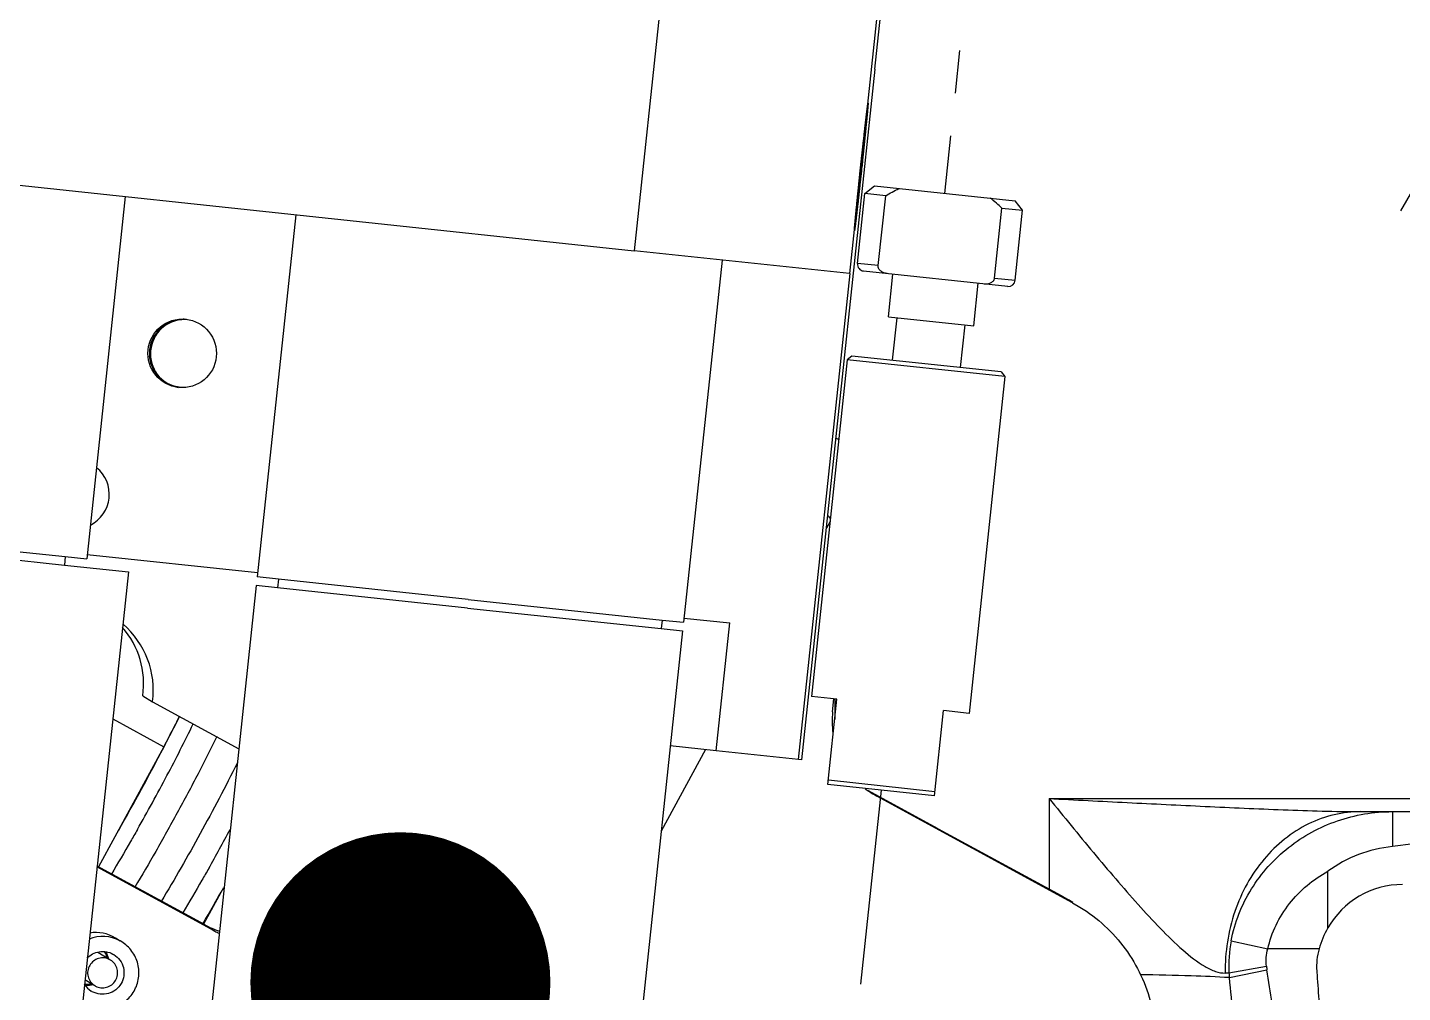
# Model space of a CAD drawing. Header units: millimetres. Extents: x 0 to 420, y 0 to 297.
# Drawn here: x 171.89 to 187.93, y 172.01 to 183.26 of the extents above; entities that cross this region are included whole.
import ezdxf

# ---------------------------------------------------------------- set-up
doc = ezdxf.new("R2010")
doc.units = ezdxf.units.MM
doc.header["$LTSCALE"] = 23.1
doc.layers.get('0').update_dxf_attribs({"linetype": 'CONTINUOUS'})
for name, color, linetype in [('AXIS', 7, 'CONTINUOUS'), ('CABLES-TENSIONER', 7, 'CONTINUOUS'), ('DCURVE', 7, 'CONTINUOUS')]:
    doc.layers.add(name, color=color, linetype=linetype)
doc.styles.get("Standard").update_dxf_attribs({"font": 'txt', "width": 0.85})
doc.dimstyles.get("Standard").update_dxf_attribs({"dimtxt": 3.5, "dimasz": 3.5, "dimexe": 1.5, "dimexo": 1, "dimtad": 1, "dimtxsty": 'STANDARD', "dimcen": 0.09, "dimadec": 0, "dimazin": 0, "dimtol": 1, "dimtp": 0.01, "dimtm": 0.01, "dimtfac": 1, "dimtofl": 0, "dimtmove": 0, "dimatfit": 3, "dimfxl": 1, "dimtolj": 1, "dimarcsym": 0})

msp = doc.modelspace()

# ---------------------------------------------------------------- linework, layer by layer
at = {"color": 7, "linetype": 'CONTINUOUS'}
for p, q in [((182.692, 191.826), (181.475, 180.391)), ((179.521, 185.877), (178.966, 180.657)), ((181.964, 184.615), (181.768, 182.776)), ((180.92, 174.721), (181.777, 182.775)), ((181.777, 182.775), (181.768, 182.776)), ((181.777, 182.775), (181.768, 182.776)), ((181.668, 182.167), (181.669, 182.179)), ((181.656, 182.065), (181.657, 182.082)), ((167.531, 181.874), (178.966, 180.657)), ((181.618, 181.633), (181.656, 182.006)), ((181.641, 181.933), (181.643, 181.953)), ((181.656, 182.006), (181.652, 182.007)), ((181.624, 181.785), (181.626, 181.8)), ((181.576, 181.261), (181.618, 181.633)), ((181.608, 181.634), (181.608, 181.635)), ((181.618, 181.633), (181.61, 181.634)), ((181.62, 181.633), (181.62, 181.633)), ((181.591, 181.468), (181.592, 181.483)), ((181.572, 181.261), (181.576, 181.261)), ((181.575, 181.315), (181.577, 181.335)), ((181.553, 181.089), (181.554, 181.1)), ((181.562, 181.186), (181.564, 181.203)), ((181.475, 180.391), (178.966, 180.657)), ((180.883, 174.723), (181.486, 180.39)), ((181.475, 180.391), (181.486, 180.39)), ((173.744, 179.854), (173.724, 179.855)), ((181.339, 178.458), (181.318, 178.47)), ((181.351, 178.452), (181.339, 178.458)), ((181.25, 177.5), (181.207, 177.423)), ((172.585, 177.114), (174.574, 176.903)), ((179.922, 174.825), (180.081, 176.316)), ((173.234, 175.466), (173.346, 175.397)), ((173.346, 175.397), (174.355, 174.848)), ((181.28, 175.279), (181.296, 175.429)), ((181.305, 175.425), (181.305, 175.188)), ((172.884, 175.196), (173.481, 174.87)), ((173.481, 174.87), (172.718, 173.47)), ((179.799, 174.838), (179.281, 173.887)), ((179.922, 174.825), (179.387, 174.882)), ((180.883, 174.723), (179.922, 174.825)), ((180.92, 174.721), (180.883, 174.723)), ((182.512, 173.916), (181.698, 174.359)), ((181.794, 174.297), (181.747, 174.324)), ((181.748, 174.325), (181.794, 174.297)), ((184.078, 173.053), (181.794, 174.297)), ((183.805, 174.268), (188.055, 174.268)), ((187.442, 174.115), (188.055, 174.115)), ((187.808, 174.115), (187.808, 173.709)), ((182.512, 173.916), (183.944, 173.136)), ((188.055, 173.74), (187.808, 173.709)), ((174.075, 172.722), (172.7, 173.472)), ((173.953, 172.798), (172.701, 173.479)), ((187.055, 172.758), (187.055, 173.42)), ((174.146, 173.171), (173.944, 172.802)), ((183.944, 173.136), (184.031, 173.085)), ((183.944, 173.136), (184.029, 173.083)), ((184.08, 173.055), (184.031, 173.085)), ((184.078, 173.053), (184.165, 173.002)), ((173.953, 172.798), (174.075, 172.722)), ((172.915, 172.642), (172.97, 172.608)), ((172.989, 172.596), (172.969, 172.608)), ((185.927, 172.608), (186.356, 172.515)), ((172.709, 172.475), (172.85, 172.389)), ((172.886, 172.454), (172.897, 172.447)), ((186.953, 172.515), (186.356, 172.515)), ((172.858, 172.383), (172.85, 172.388)), ((185.902, 172.235), (186.339, 172.311)), ((185.907, 172.179), (186.345, 172.269)), ((172.56, 172.156), (172.674, 172.086)), ((172.674, 172.086), (172.682, 172.081)), ((172.646, 172.015), (172.635, 172.022))]:
    msp.add_line(p, q, dxfattribs=at)
for centre, radius, start, end in [((182.811, 182.074), 1.146, 171.8128, 172.0101), ((216.634, 178.034), 35.21, 173.4264, 173.6102), ((197.663, 180.225), 16.113, 173.0754, 173.3822), ((236.007, 175.871), 54.704, 173.6372, 173.7781), ((247.41, 174.629), 66.174, 173.79239, 173.92301), ((129.426, 187.164), 52.485, 353.5405, 353.9505), ((246.401, 174.735), 65.159, 173.92199, 174.05523), ((233.402, 176.082), 52.091, 174.0651, 174.213), ((213.597, 178.079), 32.185, 174.2281, 174.4291), ((195.306, 179.848), 13.808, 174.4399, 174.7975), ((182.626, 180.956), 1.081, 175.8384, 176.0478), ((173.724, 179.455), 0.4, 91.2134, 258.7473), ((173.724, 179.457), 0.398, 90.0004, 91.2168), ((172.246, 175.608), 0.998, 351.8227, 40.9945), ((182.278, 175.172), 1.004, 173.8852, 188.1751), ((149.425, 187.388), 27.119, 332.5095, 333.3523), ((182.271, 175.173), 0.998, 232.3518, 238.3242), ((187.968, 172.169), 1.548, 95.9259, 126.1099), ((187.927, 172.261), 1.004, 90.0342, 150.323), ((174.43, 173.674), 0.998, 241.452, 252.3816), ((187.904, 172.258), 0.985, 149.4734, 164.8633), ((172.767, 172.236), 0.423, 61.4516, 111.8926), ((187.365, 172.326), 1.465, 168.929, 183.5857), ((185.369, 183.587), 11.364, 272.4687, 272.6884), ((190.342, 172.583), 4.453, 184.4896, 185.209), ((188.431, 172.576), 2.108, 187.2163, 188.3626), ((192.34, 172.585), 5.423, 183.475, 184.3853), ((172.765, 172.234), 0.249, 211.5202, 238.2998)]:
    msp.add_arc(centre, radius, start, end, dxfattribs=at)
for centre, start_param, end_param in [((180.452, 176.934), 1.14646, 1.192885), ((172.354, 175.54), 0.362415, 1.367249), ((174.554, 173.6), -1.565952, -1.510999)]:
    msp.add_ellipse(centre, major_axis=(0.879, -0.484), ratio=0.996577, start_param=start_param, end_param=end_param, dxfattribs=at)
at = {"color": 2, "linetype": 'CONTINUOUS'}
for points in [[(181.607, 181.634), (181.608, 181.646), (181.611, 181.67), (181.614, 181.7), (181.617, 181.725), (181.618, 181.74), (181.619, 181.752), (181.62, 181.761), (181.621, 181.768), (181.622, 181.774), (181.622, 181.777), (181.622, 181.779), (181.623, 181.781), (181.623, 181.784), (181.624, 181.789), (181.624, 181.796), (181.625, 181.805), (181.627, 181.817), (181.628, 181.831), (181.63, 181.849), (181.632, 181.866), (181.634, 181.881), (181.635, 181.892), (181.636, 181.899), (181.636, 181.905), (181.637, 181.91), (181.637, 181.913), (181.637, 181.916), (181.638, 181.917), (181.638, 181.918), (181.638, 181.919), (181.638, 181.921), (181.638, 181.923), (181.639, 181.926), (181.639, 181.93), (181.64, 181.936), (181.64, 181.942), (181.642, 181.953), (181.643, 181.966), (181.645, 181.982), (181.647, 181.999), (181.648, 182.012), (181.649, 182.023), (181.65, 182.029), (181.651, 182.035), (181.651, 182.039), (181.651, 182.042), (181.652, 182.044), (181.652, 182.046), (181.652, 182.047), (181.652, 182.048), (181.652, 182.049), (181.652, 182.051), (181.653, 182.054), (181.653, 182.057), (181.654, 182.062), (181.654, 182.068), (181.656, 182.078), (181.657, 182.09), (181.658, 182.104), (181.66, 182.116), (181.661, 182.126), (181.662, 182.133), (181.663, 182.14), (181.663, 182.146), (181.664, 182.151), (181.664, 182.154), (181.664, 182.156), (181.665, 182.158), (181.665, 182.159), (181.665, 182.16), (181.665, 182.161), (181.665, 182.161), (181.665, 182.162), (181.665, 182.162), (181.665, 182.163), (181.665, 182.164), (181.666, 182.166), (181.666, 182.168), (181.666, 182.17), (181.667, 182.174), (181.667, 182.179), (181.668, 182.184), (181.668, 182.19), (181.669, 182.198), (181.67, 182.207), (181.672, 182.217), (181.673, 182.225), (181.673, 182.231), (181.674, 182.236), (181.674, 182.241), (181.675, 182.245), (181.675, 182.247), (181.675, 182.249), (181.676, 182.251), (181.676, 182.252), (181.676, 182.253), (181.676, 182.253), (181.676, 182.254), (181.676, 182.254), (181.676, 182.254), (181.676, 182.255), (181.676, 182.256), (181.676, 182.257), (181.676, 182.258), (181.677, 182.26), (181.677, 182.263), (181.678, 182.267), (181.678, 182.271), (181.679, 182.275), (181.679, 182.281), (181.68, 182.288), (181.681, 182.295), (181.682, 182.301), (181.682, 182.305), (181.683, 182.309), (181.683, 182.313), (181.684, 182.316), (181.684, 182.318), (181.684, 182.319), (181.684, 182.32), (181.684, 182.321), (181.684, 182.322), (181.684, 182.322), (181.684, 182.322), (181.684, 182.323), (181.684, 182.323), (181.685, 182.323), (181.685, 182.324), (181.685, 182.324), (181.685, 182.325), (181.685, 182.326), (181.685, 182.328), (181.686, 182.33), (181.686, 182.333), (181.686, 182.336), (181.687, 182.339), (181.687, 182.344), (181.688, 182.348), (181.688, 182.352), (181.689, 182.354), (181.689, 182.357), (181.689, 182.359), (181.69, 182.361), (181.69, 182.362), (181.69, 182.363), (181.69, 182.364), (181.69, 182.364), (181.69, 182.364), (181.69, 182.365), (181.69, 182.365), (181.69, 182.365), (181.69, 182.365), (181.69, 182.365), (181.69, 182.365), (181.69, 182.366), (181.69, 182.366), (181.691, 182.366), (181.691, 182.367), (181.691, 182.368), (181.691, 182.369), (181.691, 182.369), (181.691, 182.371), (181.692, 182.372), (181.692, 182.374), (181.692, 182.375), (181.692, 182.376), (181.693, 182.377), (181.693, 182.378), (181.693, 182.378), (181.693, 182.379), (181.693, 182.379), (181.693, 182.379), (181.693, 182.379), (181.693, 182.379), (181.693, 182.379), (181.693, 182.38), (181.693, 182.379), (181.693, 182.379), (181.693, 182.379), (181.693, 182.379), (181.693, 182.379), (181.693, 182.379), (181.693, 182.378), (181.693, 182.378), (181.693, 182.377), (181.693, 182.376), (181.693, 182.375), (181.693, 182.374), (181.693, 182.372), (181.693, 182.371), (181.693, 182.37), (181.693, 182.369), (181.693, 182.368), (181.693, 182.367), (181.693, 182.367), (181.693, 182.366), (181.693, 182.366), (181.693, 182.366), (181.693, 182.365), (181.693, 182.365), (181.693, 182.365), (181.693, 182.365), (181.693, 182.365), (181.693, 182.365), (181.693, 182.364), (181.693, 182.364), (181.693, 182.363), (181.693, 182.362), (181.693, 182.361), (181.693, 182.36), (181.692, 182.357), (181.692, 182.355), (181.692, 182.352), (181.692, 182.349), (181.691, 182.344), (181.691, 182.34), (181.691, 182.336), (181.691, 182.334), (181.69, 182.331), (181.69, 182.329), (181.69, 182.327), (181.69, 182.326), (181.69, 182.325), (181.69, 182.324), (181.69, 182.324), (181.69, 182.323), (181.69, 182.323), (181.69, 182.323), (181.69, 182.323), (181.69, 182.322), (181.69, 182.322), (181.69, 182.321), (181.69, 182.32), (181.689, 182.318), (181.689, 182.317), (181.689, 182.314), (181.689, 182.31), (181.688, 182.306), (181.688, 182.302), (181.687, 182.296), (181.687, 182.289), (181.686, 182.282), (181.686, 182.276), (181.685, 182.272), (181.685, 182.268), (181.685, 182.264), (181.684, 182.261), (181.684, 182.259), (181.684, 182.258), (181.684, 182.257), (181.684, 182.256), (181.684, 182.255), (181.684, 182.255), (181.684, 182.255), (181.684, 182.254), (181.684, 182.254), (181.684, 182.253), (181.684, 182.252), (181.683, 182.25), (181.683, 182.248), (181.683, 182.246), (181.683, 182.242), (181.682, 182.237), (181.682, 182.231), (181.681, 182.225), (181.68, 182.218), (181.679, 182.208), (181.678, 182.198), (181.678, 182.19), (181.677, 182.184), (181.677, 182.178), (181.676, 182.174), (181.676, 182.17), (181.675, 182.167), (181.675, 182.164), (181.675, 182.163), (181.675, 182.162), (181.675, 182.161), (181.675, 182.16), (181.675, 182.159), (181.674, 182.157), (181.674, 182.154), (181.674, 182.15), (181.673, 182.146), (181.673, 182.14), (181.672, 182.133), (181.671, 182.126), (181.67, 182.116), (181.669, 182.105), (181.668, 182.09), (181.667, 182.079), (181.666, 182.069), (181.665, 182.064), (181.665, 182.059), (181.664, 182.055), (181.664, 182.052), (181.664, 182.05), (181.664, 182.049), (181.664, 182.048), (181.664, 182.047), (181.664, 182.046), (181.663, 182.044), (181.663, 182.04), (181.663, 182.036), (181.662, 182.031), (181.661, 182.024), (181.66, 182.014), (181.659, 182), (181.657, 181.984), (181.656, 181.968), (181.654, 181.955), (181.653, 181.944), (181.652, 181.937), (181.652, 181.932), (181.652, 181.928), (181.651, 181.925), (181.651, 181.922), (181.651, 181.921), (181.651, 181.92), (181.651, 181.919), (181.65, 181.917), (181.65, 181.915), (181.65, 181.911), (181.649, 181.907), (181.649, 181.901), (181.648, 181.894), (181.647, 181.882), (181.645, 181.868), (181.644, 181.85), (181.642, 181.833), (181.64, 181.818), (181.639, 181.807), (181.638, 181.798), (181.637, 181.791), (181.637, 181.786), (181.637, 181.783), (181.636, 181.781), (181.636, 181.778), (181.636, 181.775), (181.635, 181.77), (181.634, 181.762), (181.633, 181.753), (181.632, 181.741), (181.63, 181.725), (181.628, 181.701), (181.625, 181.67), (181.622, 181.646), (181.621, 181.633)], [(181.621, 181.633), (181.619, 181.621), (181.617, 181.597), (181.614, 181.567), (181.611, 181.543), (181.609, 181.528), (181.608, 181.516), (181.607, 181.507), (181.606, 181.499), (181.606, 181.494), (181.605, 181.491), (181.605, 181.488), (181.605, 181.486), (181.605, 181.483), (181.604, 181.478), (181.603, 181.471), (181.602, 181.462), (181.601, 181.451), (181.599, 181.436), (181.598, 181.419), (181.596, 181.401), (181.594, 181.387), (181.593, 181.375), (181.592, 181.368), (181.591, 181.362), (181.591, 181.358), (181.591, 181.354), (181.59, 181.352), (181.59, 181.35), (181.59, 181.349), (181.59, 181.348), (181.59, 181.347), (181.589, 181.344), (181.589, 181.341), (181.589, 181.337), (181.588, 181.332), (181.587, 181.325), (181.586, 181.314), (181.585, 181.301), (181.583, 181.285), (181.581, 181.269), (181.58, 181.255), (181.578, 181.245), (181.578, 181.238), (181.577, 181.233), (181.577, 181.229), (181.576, 181.225), (181.576, 181.223), (181.576, 181.222), (181.576, 181.221), (181.576, 181.22), (181.575, 181.219), (181.575, 181.217), (181.575, 181.214), (181.574, 181.21), (181.574, 181.205), (181.573, 181.199), (181.572, 181.19), (181.571, 181.178), (181.569, 181.163), (181.568, 181.151), (181.567, 181.142), (181.566, 181.135), (181.565, 181.128), (181.564, 181.122), (181.564, 181.117), (181.563, 181.114), (181.563, 181.111), (181.563, 181.11), (181.563, 181.108), (181.563, 181.107), (181.563, 181.107), (181.563, 181.106), (181.563, 181.106), (181.562, 181.105), (181.562, 181.104), (181.562, 181.103), (181.562, 181.102), (181.562, 181.1), (181.562, 181.097), (181.561, 181.094), (181.561, 181.089), (181.56, 181.083), (181.559, 181.077), (181.558, 181.07), (181.557, 181.06), (181.556, 181.05), (181.555, 181.043), (181.554, 181.037), (181.554, 181.031), (181.553, 181.026), (181.553, 181.022), (181.552, 181.02), (181.552, 181.018), (181.552, 181.017), (181.552, 181.015), (181.552, 181.015), (181.552, 181.014), (181.552, 181.014), (181.552, 181.014), (181.552, 181.013), (181.552, 181.013), (181.551, 181.012), (181.551, 181.011), (181.551, 181.009), (181.551, 181.007), (181.551, 181.004), (181.55, 181.001), (181.55, 180.997), (181.549, 180.992), (181.548, 180.987), (181.547, 180.979), (181.547, 180.972), (181.546, 180.967), (181.545, 180.962), (181.545, 180.958), (181.544, 180.954), (181.544, 180.951), (181.544, 180.95), (181.544, 180.948), (181.543, 180.947), (181.543, 180.946), (181.543, 180.946), (181.543, 180.945), (181.543, 180.945), (181.543, 180.945), (181.543, 180.945), (181.543, 180.944), (181.543, 180.944), (181.543, 180.943), (181.543, 180.942), (181.543, 180.941), (181.542, 180.939), (181.542, 180.937), (181.542, 180.934), (181.541, 180.932), (181.541, 180.928), (181.54, 180.924), (181.54, 180.919), (181.539, 180.916), (181.539, 180.913), (181.538, 180.911), (181.538, 180.908), (181.538, 180.907), (181.538, 180.905), (181.538, 180.905), (181.538, 180.904), (181.537, 180.903), (181.537, 180.903), (181.537, 180.903), (181.537, 180.903), (181.537, 180.903), (181.537, 180.902), (181.537, 180.902), (181.537, 180.902), (181.537, 180.902), (181.537, 180.902), (181.537, 180.901), (181.537, 180.901), (181.537, 180.9), (181.537, 180.899), (181.536, 180.898), (181.536, 180.897), (181.536, 180.895), (181.536, 180.894), (181.535, 180.892), (181.535, 180.892), (181.535, 180.891), (181.535, 180.89), (181.535, 180.889), (181.535, 180.889), (181.535, 180.889), (181.535, 180.888), (181.534, 180.888), (181.534, 180.888), (181.534, 180.888), (181.534, 180.888), (181.534, 180.888), (181.534, 180.888), (181.534, 180.888), (181.534, 180.888), (181.534, 180.889), (181.534, 180.889), (181.534, 180.889), (181.534, 180.89), (181.534, 180.891), (181.534, 180.891), (181.534, 180.892), (181.534, 180.894), (181.534, 180.895), (181.535, 180.897), (181.535, 180.898), (181.535, 180.899), (181.535, 180.9), (181.535, 180.9), (181.535, 180.901), (181.535, 180.901), (181.535, 180.902), (181.535, 180.902), (181.535, 180.902), (181.535, 180.902), (181.535, 180.902), (181.535, 180.902), (181.535, 180.902), (181.535, 180.903), (181.535, 180.903), (181.535, 180.904), (181.535, 180.904), (181.535, 180.905), (181.535, 180.906), (181.535, 180.908), (181.535, 180.91), (181.535, 180.913), (181.536, 180.915), (181.536, 180.919), (181.536, 180.923), (181.536, 180.928), (181.537, 180.931), (181.537, 180.934), (181.537, 180.936), (181.537, 180.939), (181.537, 180.94), (181.538, 180.941), (181.538, 180.942), (181.538, 180.943), (181.538, 180.944), (181.538, 180.944), (181.538, 180.944), (181.538, 180.944), (181.538, 180.945), (181.538, 180.945), (181.538, 180.946), (181.538, 180.946), (181.538, 180.948), (181.538, 180.949), (181.538, 180.951), (181.539, 180.954), (181.539, 180.957), (181.539, 180.961), (181.54, 180.966), (181.54, 180.971), (181.541, 180.979), (181.541, 180.986), (181.542, 180.991), (181.542, 180.996), (181.543, 181), (181.543, 181.003), (181.543, 181.006), (181.543, 181.008), (181.544, 181.01), (181.544, 181.011), (181.544, 181.011), (181.544, 181.012), (181.544, 181.012), (181.544, 181.013), (181.544, 181.013), (181.544, 181.014), (181.544, 181.014), (181.544, 181.016), (181.544, 181.017), (181.544, 181.019), (181.545, 181.022), (181.545, 181.025), (181.546, 181.03), (181.546, 181.036), (181.547, 181.042), (181.547, 181.05), (181.548, 181.06), (181.549, 181.069), (181.55, 181.077), (181.551, 181.083), (181.551, 181.089), (181.552, 181.094), (181.552, 181.098), (181.552, 181.101), (181.552, 181.103), (181.553, 181.105), (181.553, 181.106), (181.553, 181.107), (181.553, 181.108), (181.553, 181.109), (181.553, 181.111), (181.553, 181.114), (181.554, 181.117), (181.554, 181.122), (181.555, 181.128), (181.556, 181.135), (181.556, 181.142), (181.557, 181.151), (181.558, 181.163), (181.56, 181.177), (181.561, 181.189), (181.562, 181.198), (181.562, 181.204), (181.563, 181.209), (181.563, 181.212), (181.563, 181.215), (181.564, 181.217), (181.564, 181.218), (181.564, 181.219), (181.564, 181.22), (181.564, 181.221), (181.564, 181.224), (181.565, 181.227), (181.565, 181.231), (181.566, 181.237), (181.566, 181.243), (181.567, 181.254), (181.569, 181.267), (181.57, 181.283), (181.572, 181.299), (181.573, 181.313), (181.574, 181.323), (181.575, 181.33), (181.576, 181.335), (181.576, 181.339), (181.576, 181.343), (181.577, 181.345), (181.577, 181.346), (181.577, 181.347), (181.577, 181.349), (181.577, 181.35), (181.577, 181.353), (181.578, 181.356), (181.578, 181.36), (181.579, 181.366), (181.58, 181.374), (181.581, 181.385), (181.582, 181.4), (181.584, 181.417), (181.586, 181.434), (181.587, 181.449), (181.589, 181.461), (181.59, 181.469), (181.59, 181.477), (181.591, 181.482), (181.591, 181.484), (181.591, 181.487), (181.592, 181.489), (181.592, 181.492), (181.592, 181.497), (181.593, 181.505), (181.594, 181.514), (181.596, 181.527), (181.597, 181.542), (181.6, 181.567), (181.603, 181.597), (181.606, 181.622), (181.607, 181.634)]]:
    msp.add_open_spline(points, degree=3, knots=[0, 0, 0, 0, 0.015625, 0.03125, 0.039062, 0.046875, 0.050781, 0.054688, 0.058594, 0.060547, 0.061523, 0.0625, 0.063477, 0.064453, 0.066406, 0.070312, 0.074219, 0.078125, 0.085938, 0.09375, 0.101562, 0.109375, 0.113281, 0.117188, 0.119141, 0.121094, 0.123047, 0.124023, 0.124512, 0.125, 0.125488, 0.125977, 0.126953, 0.128906, 0.130859, 0.132812, 0.136719, 0.140625, 0.148438, 0.15625, 0.164062, 0.171875, 0.175781, 0.179688, 0.181641, 0.183594, 0.185547, 0.186523, 0.187012, 0.1875, 0.187988, 0.188477, 0.189453, 0.191406, 0.193359, 0.195312, 0.199219, 0.203125, 0.210938, 0.21875, 0.226562, 0.230469, 0.234375, 0.238281, 0.242188, 0.244141, 0.246094, 0.24707, 0.248047, 0.249023, 0.249512, 0.249756, 0.25, 0.250244, 0.250488, 0.250977, 0.251953, 0.25293, 0.253906, 0.255859, 0.257812, 0.261719, 0.265625, 0.269531, 0.273438, 0.28125, 0.289062, 0.292969, 0.296875, 0.300781, 0.304688, 0.306641, 0.308594, 0.30957, 0.310547, 0.311523, 0.312012, 0.312256, 0.3125, 0.312744, 0.312988, 0.313477, 0.314453, 0.31543, 0.316406, 0.318359, 0.320312, 0.324219, 0.328125, 0.332031, 0.335938, 0.34375, 0.351562, 0.355469, 0.359375, 0.363281, 0.367188, 0.369141, 0.371094, 0.37207, 0.373047, 0.374023, 0.374512, 0.374756, 0.375, 0.375244, 0.375488, 0.375977, 0.376953, 0.37793, 0.378906, 0.380859, 0.382812, 0.386719, 0.390625, 0.394531, 0.398438, 0.40625, 0.414062, 0.417969, 0.421875, 0.425781, 0.429688, 0.431641, 0.433594, 0.43457, 0.435547, 0.436523, 0.437012, 0.437256, 0.4375, 0.437744, 0.437988, 0.438477, 0.439453, 0.44043, 0.441406, 0.443359, 0.445312, 0.449219, 0.453125, 0.457031, 0.460938, 0.46875, 0.476562, 0.480469, 0.484375, 0.488281, 0.492188, 0.494141, 0.496094, 0.49707, 0.498047, 0.499023, 0.499512, 0.499756, 0.5, 0.500244, 0.500488, 0.500977, 0.501953, 0.50293, 0.503906, 0.505859, 0.507812, 0.511719, 0.515625, 0.519531, 0.523438, 0.53125, 0.539062, 0.542969, 0.546875, 0.550781, 0.554688, 0.556641, 0.558594, 0.55957, 0.560547, 0.561523, 0.562012, 0.562256, 0.5625, 0.562744, 0.562988, 0.563477, 0.564453, 0.56543, 0.566406, 0.568359, 0.570312, 0.574219, 0.578125, 0.582031, 0.585938, 0.59375, 0.601562, 0.605469, 0.609375, 0.613281, 0.617188, 0.619141, 0.621094, 0.62207, 0.623047, 0.624023, 0.624512, 0.624756, 0.625, 0.625244, 0.625488, 0.625977, 0.626953, 0.62793, 0.628906, 0.630859, 0.632812, 0.636719, 0.640625, 0.644531, 0.648438, 0.65625, 0.664062, 0.667969, 0.671875, 0.675781, 0.679688, 0.681641, 0.683594, 0.68457, 0.685547, 0.686523, 0.687012, 0.687256, 0.6875, 0.687744, 0.687988, 0.688477, 0.689453, 0.69043, 0.691406, 0.693359, 0.695312, 0.699219, 0.703125, 0.707031, 0.710938, 0.71875, 0.726562, 0.730469, 0.734375, 0.738281, 0.742188, 0.744141, 0.746094, 0.748047, 0.749023, 0.749512, 0.75, 0.750488, 0.750977, 0.751953, 0.753906, 0.755859, 0.757812, 0.761719, 0.765625, 0.769531, 0.773438, 0.78125, 0.789062, 0.796875, 0.800781, 0.804688, 0.806641, 0.808594, 0.810547, 0.811523, 0.812012, 0.8125, 0.812988, 0.813477, 0.814453, 0.816406, 0.818359, 0.820312, 0.824219, 0.828125, 0.835938, 0.84375, 0.851562, 0.859375, 0.863281, 0.867188, 0.869141, 0.871094, 0.873047, 0.874023, 0.874512, 0.875, 0.875488, 0.875977, 0.876953, 0.878906, 0.880859, 0.882812, 0.886719, 0.890625, 0.898438, 0.90625, 0.914062, 0.921875, 0.925781, 0.929688, 0.933594, 0.935547, 0.936523, 0.9375, 0.938477, 0.939453, 0.941406, 0.945312, 0.949219, 0.953125, 0.960938, 0.96875, 0.984375, 1, 1, 1, 1], dxfattribs=at)
at = {"color": 7, "linetype": 'CONTINUOUS'}
for points, knots in [([(181.62, 181.633), (181.624, 181.674), (181.632, 181.753), (181.642, 181.851), (181.65, 181.925), (181.655, 181.978), (181.66, 182.026), (181.665, 182.071), (181.668, 182.112), (181.672, 182.149), (181.674, 182.176), (181.676, 182.195), (181.677, 182.207), (181.678, 182.218), (181.679, 182.228), (181.679, 182.236), (181.68, 182.243), (181.68, 182.247), (181.68, 182.25), (181.68, 182.252), (181.68, 182.253), (181.68, 182.254), (181.68, 182.255), (181.68, 182.255), (181.68, 182.255)], [0, 0, 0, 0, 0.195073, 0.382636, 0.471332, 0.555487, 0.634291, 0.706987, 0.772875, 0.831321, 0.881761, 0.903827, 0.923714, 0.941378, 0.956776, 0.969869, 0.980628, 0.989029, 0.992339, 0.995052, 0.997169, 0.998691, 0.999622, 1, 1, 1, 1]), ([(181.669, 182.179), (181.67, 182.184), (181.672, 182.202), (181.674, 182.22), (181.676, 182.233)], [0, 0, 0, 0, 0.303215, 1, 1, 1, 1]), ([(181.677, 182.237), (181.677, 182.239), (181.678, 182.243), (181.678, 182.248), (181.679, 182.25), (181.679, 182.252), (181.679, 182.254), (181.68, 182.255), (181.68, 182.255), (181.68, 182.255)], [0, 0, 0, 0, 0.433545, 0.604615, 0.744971, 0.854528, 0.933285, 0.98138, 1, 1, 1, 1]), ([(181.548, 181.012), (181.548, 181.012), (181.548, 181.013), (181.548, 181.013), (181.548, 181.015), (181.549, 181.016), (181.549, 181.019), (181.55, 181.023), (181.551, 181.029), (181.552, 181.039), (181.554, 181.05), (181.555, 181.063), (181.557, 181.078), (181.559, 181.095), (181.563, 181.121), (181.567, 181.158), (181.573, 181.207), (181.577, 181.241), (181.579, 181.259)], [0, 0, 0, 0, 0.001275, 0.004524, 0.009836, 0.017221, 0.026681, 0.038213, 0.067445, 0.104822, 0.15023, 0.203509, 0.264489, 0.332964, 0.408703, 0.58095, 0.778931, 1, 1, 1, 1]), ([(181.548, 181.035), (181.549, 181.038), (181.55, 181.056), (181.552, 181.075), (181.553, 181.089)], [0, 0, 0, 0, 0.195803, 1, 1, 1, 1]), ([(181.548, 181.012), (181.548, 181.012), (181.547, 181.013), (181.547, 181.014), (181.547, 181.015), (181.547, 181.017), (181.548, 181.02), (181.548, 181.024), (181.548, 181.028), (181.548, 181.031)], [0, 0, 0, 0, 0.018276, 0.066071, 0.144638, 0.254121, 0.394523, 0.565758, 1, 1, 1, 1]), ([(173.315, 179.502), (173.316, 179.507), (173.319, 179.519), (173.322, 179.534), (173.325, 179.546), (173.326, 179.555), (173.328, 179.563), (173.329, 179.569), (173.33, 179.572), (173.331, 179.575), (173.331, 179.578), (173.332, 179.58), (173.332, 179.581), (173.332, 179.583), (173.332, 179.583), (173.333, 179.584), (173.333, 179.585), (173.334, 179.587), (173.335, 179.588), (173.336, 179.591), (173.338, 179.595), (173.34, 179.6), (173.343, 179.608), (173.347, 179.616), (173.351, 179.624), (173.355, 179.633), (173.358, 179.64), (173.36, 179.646), (173.362, 179.65), (173.364, 179.653), (173.365, 179.656), (173.366, 179.658), (173.367, 179.659), (173.367, 179.66), (173.367, 179.661), (173.367, 179.661), (173.368, 179.662), (173.369, 179.663), (173.37, 179.664), (173.372, 179.667), (173.374, 179.67), (173.377, 179.675), (173.382, 179.681), (173.389, 179.691), (173.396, 179.701), (173.403, 179.709), (173.406, 179.714), (173.409, 179.718), (173.412, 179.721), (173.414, 179.724), (173.416, 179.727), (173.416, 179.728), (173.417, 179.728), (173.417, 179.729), (173.418, 179.729), (173.419, 179.73), (173.421, 179.732), (173.422, 179.733), (173.425, 179.735), (173.429, 179.739), (173.435, 179.744), (173.442, 179.75), (173.449, 179.756), (173.455, 179.763), (173.462, 179.769), (173.468, 179.774), (173.472, 179.778), (173.475, 179.78), (173.476, 179.781), (173.478, 179.782), (173.479, 179.784), (173.48, 179.784), (173.48, 179.785), (173.481, 179.785), (173.482, 179.786), (173.484, 179.787), (173.488, 179.789), (173.492, 179.791), (173.496, 179.793), (173.501, 179.796), (173.51, 179.802), (173.521, 179.808), (173.531, 179.814), (173.538, 179.817), (173.543, 179.82), (173.547, 179.822), (173.549, 179.824), (173.551, 179.825), (173.552, 179.825), (173.553, 179.826), (173.553, 179.826), (173.554, 179.826), (173.554, 179.826), (173.556, 179.827), (173.558, 179.827), (173.561, 179.828), (173.564, 179.83), (173.569, 179.831), (173.575, 179.833), (173.582, 179.835), (173.591, 179.838), (173.6, 179.841), (173.609, 179.843), (173.616, 179.846), (173.622, 179.848), (173.626, 179.849), (173.629, 179.85), (173.631, 179.85), (173.632, 179.851), (173.633, 179.851), (173.634, 179.851), (173.635, 179.851), (173.636, 179.852), (173.638, 179.852), (173.64, 179.852), (173.642, 179.852), (173.645, 179.852), (173.649, 179.853), (173.655, 179.853), (173.663, 179.854), (173.672, 179.855), (173.685, 179.856), (173.7, 179.857), (173.712, 179.859), (173.719, 179.859)], [0, 0, 0, 0, 0.03125, 0.0625, 0.078125, 0.09375, 0.109375, 0.117188, 0.125, 0.128906, 0.132812, 0.136719, 0.140625, 0.141602, 0.142578, 0.144531, 0.146484, 0.148438, 0.152344, 0.15625, 0.164062, 0.171875, 0.1875, 0.203125, 0.21875, 0.234375, 0.25, 0.257812, 0.265625, 0.273438, 0.277344, 0.28125, 0.283203, 0.285156, 0.285645, 0.286133, 0.287109, 0.289062, 0.292969, 0.296875, 0.304688, 0.3125, 0.328125, 0.34375, 0.375, 0.390625, 0.398438, 0.40625, 0.414062, 0.421875, 0.425781, 0.427734, 0.428711, 0.429688, 0.431641, 0.433594, 0.4375, 0.441406, 0.445312, 0.453125, 0.46875, 0.484375, 0.5, 0.515625, 0.53125, 0.546875, 0.554688, 0.558594, 0.5625, 0.566406, 0.568359, 0.570312, 0.571289, 0.572266, 0.574219, 0.578125, 0.585938, 0.59375, 0.601562, 0.609375, 0.625, 0.65625, 0.671875, 0.6875, 0.695312, 0.703125, 0.707031, 0.710938, 0.712891, 0.713867, 0.714355, 0.714844, 0.716797, 0.71875, 0.722656, 0.726562, 0.734375, 0.742188, 0.75, 0.765625, 0.78125, 0.796875, 0.8125, 0.828125, 0.835938, 0.84375, 0.847656, 0.851562, 0.853516, 0.855469, 0.857422, 0.858398, 0.859375, 0.863281, 0.867188, 0.871094, 0.875, 0.882812, 0.890625, 0.90625, 0.921875, 0.9375, 0.96875, 1, 1, 1, 1]), ([(173.678, 179.061), (173.671, 179.062), (173.662, 179.064), (173.649, 179.066), (173.639, 179.068), (173.63, 179.07), (173.622, 179.071), (173.615, 179.072), (173.611, 179.073), (173.608, 179.074), (173.606, 179.074), (173.604, 179.075), (173.602, 179.075), (173.602, 179.075), (173.601, 179.075), (173.601, 179.075), (173.6, 179.076), (173.598, 179.076), (173.596, 179.077), (173.594, 179.078), (173.591, 179.079), (173.587, 179.081), (173.581, 179.083), (173.573, 179.086), (173.564, 179.09), (173.555, 179.094), (173.547, 179.097), (173.541, 179.099), (173.537, 179.101), (173.534, 179.102), (173.532, 179.103), (173.53, 179.104), (173.529, 179.104), (173.528, 179.104), (173.527, 179.105), (173.527, 179.105), (173.526, 179.105), (173.525, 179.106), (173.523, 179.107), (173.521, 179.109), (173.518, 179.111), (173.515, 179.113), (173.509, 179.117), (173.502, 179.121), (173.494, 179.127), (173.486, 179.132), (173.479, 179.137), (173.473, 179.14), (173.47, 179.142), (173.467, 179.144), (173.465, 179.146), (173.463, 179.147), (173.462, 179.148), (173.461, 179.148), (173.461, 179.148), (173.461, 179.149), (173.46, 179.149), (173.459, 179.15), (173.457, 179.152), (173.456, 179.154), (173.453, 179.156), (173.45, 179.159), (173.446, 179.163), (173.44, 179.169), (173.433, 179.176), (173.426, 179.183), (173.42, 179.189), (173.415, 179.194), (173.412, 179.197), (173.41, 179.199), (173.408, 179.201), (173.407, 179.202), (173.406, 179.203), (173.405, 179.204), (173.404, 179.204), (173.404, 179.205), (173.404, 179.205), (173.403, 179.207), (173.402, 179.208), (173.4, 179.21), (173.398, 179.213), (173.396, 179.217), (173.392, 179.222), (173.388, 179.229), (173.382, 179.237), (173.377, 179.245), (173.372, 179.252), (173.368, 179.258), (173.366, 179.261), (173.364, 179.264), (173.363, 179.266), (173.362, 179.268), (173.361, 179.269), (173.361, 179.27), (173.36, 179.27), (173.36, 179.271), (173.36, 179.271), (173.359, 179.273), (173.358, 179.275), (173.357, 179.277), (173.356, 179.28), (173.354, 179.284), (173.352, 179.29), (173.349, 179.298), (173.345, 179.307), (173.341, 179.316), (173.338, 179.324), (173.335, 179.33), (173.334, 179.334), (173.333, 179.337), (173.332, 179.339), (173.331, 179.341), (173.33, 179.342), (173.33, 179.343), (173.33, 179.344), (173.33, 179.344), (173.329, 179.345), (173.329, 179.346), (173.329, 179.348), (173.328, 179.351), (173.328, 179.354), (173.327, 179.358), (173.326, 179.365), (173.324, 179.373), (173.322, 179.383), (173.32, 179.392), (173.319, 179.4), (173.317, 179.407), (173.317, 179.411), (173.316, 179.414), (173.315, 179.417), (173.315, 179.419), (173.315, 179.42), (173.315, 179.421), (173.314, 179.422), (173.314, 179.422), (173.314, 179.423), (173.314, 179.424), (173.314, 179.427), (173.315, 179.429), (173.315, 179.432), (173.315, 179.437), (173.315, 179.443), (173.315, 179.452), (173.315, 179.462), (173.315, 179.472), (173.315, 179.485), (173.315, 179.495), (173.315, 179.502)], [0, 0, 0, 0, 0.03125, 0.046875, 0.0625, 0.078125, 0.09375, 0.101562, 0.109375, 0.113281, 0.117188, 0.121094, 0.123047, 0.124023, 0.125, 0.125977, 0.126953, 0.128906, 0.132812, 0.136719, 0.140625, 0.148438, 0.15625, 0.171875, 0.1875, 0.203125, 0.21875, 0.226562, 0.234375, 0.238281, 0.242188, 0.246094, 0.248047, 0.249023, 0.25, 0.250977, 0.251953, 0.253906, 0.257812, 0.261719, 0.265625, 0.273438, 0.28125, 0.296875, 0.3125, 0.328125, 0.34375, 0.351562, 0.359375, 0.363281, 0.367188, 0.371094, 0.373047, 0.374023, 0.375, 0.375977, 0.376953, 0.378906, 0.382812, 0.386719, 0.390625, 0.398438, 0.40625, 0.421875, 0.4375, 0.453125, 0.46875, 0.476562, 0.484375, 0.488281, 0.492188, 0.496094, 0.498047, 0.499023, 0.5, 0.500977, 0.501953, 0.503906, 0.507812, 0.511719, 0.515625, 0.523438, 0.53125, 0.546875, 0.5625, 0.578125, 0.59375, 0.601562, 0.609375, 0.613281, 0.617188, 0.621094, 0.623047, 0.624023, 0.625, 0.625977, 0.626953, 0.628906, 0.632812, 0.636719, 0.640625, 0.648438, 0.65625, 0.671875, 0.6875, 0.703125, 0.71875, 0.726562, 0.734375, 0.738281, 0.742188, 0.746094, 0.748047, 0.749023, 0.75, 0.750977, 0.751953, 0.753906, 0.757812, 0.761719, 0.765625, 0.773438, 0.78125, 0.796875, 0.8125, 0.828125, 0.84375, 0.851562, 0.859375, 0.863281, 0.867188, 0.871094, 0.873047, 0.874023, 0.875, 0.875977, 0.876953, 0.878906, 0.882812, 0.886719, 0.890625, 0.898438, 0.90625, 0.921875, 0.9375, 0.953125, 0.96875, 1, 1, 1, 1]), ([(174.099, 174.99), (174.028, 174.845), (173.876, 174.547), (173.638, 174.101), (173.393, 173.66), (173.225, 173.373), (173.143, 173.236)], [0, 0, 0, 0, 0.242347, 0.501182, 0.759417, 1, 1, 1, 1]), ([(174.338, 174.684), (174.198, 174.406), (173.911, 173.863), (173.607, 173.329), (173.45, 173.069)], [0, 0, 0, 0, 0.5058, 1, 1, 1, 1]), ([(183.805, 174.268), (183.977, 174.058), (184.233, 173.743), (184.579, 173.332), (184.838, 173.034), (185.096, 172.754), (185.351, 172.507), (185.566, 172.334), (185.737, 172.249), (185.821, 172.231), (185.859, 172.233)], [0, 0, 0, 0, 0.277869, 0.41528, 0.550361, 0.681357, 0.805014, 0.914712, 0.96099, 1, 1, 1, 1]), ([(183.805, 174.268), (184.108, 174.252), (184.715, 174.221), (185.625, 174.176), (186.383, 174.142), (186.989, 174.121), (187.291, 174.115), (187.442, 174.115)], [0, 0, 0, 0, 0.250325, 0.500581, 0.750635, 0.875478, 1, 1, 1, 1]), ([(187.442, 174.115), (187.337, 174.115), (187.126, 174.09), (186.717, 173.943), (186.268, 173.579), (185.929, 172.956), (185.855, 172.475), (185.859, 172.233)], [0, 0, 0, 0, 0.115629, 0.232848, 0.475384, 0.732808, 1, 1, 1, 1]), ([(185.927, 172.608), (185.969, 172.821), (186.132, 173.234), (186.575, 173.726), (187.155, 174.042), (187.591, 174.115), (187.808, 174.115)], [0, 0, 0, 0, 0.250461, 0.500282, 0.74998, 1, 1, 1, 1]), ([(186.356, 172.515), (186.397, 172.706), (186.576, 173.069), (186.884, 173.325), (187.055, 173.42)], [0, 0, 0, 0, 0.499532, 1, 1, 1, 1]), ([(184.165, 173.002), (184.268, 172.939), (184.46, 172.793), (184.702, 172.522), (184.886, 172.21), (185.008, 171.868), (185.062, 171.509), (185.045, 171.146), (184.96, 170.793), (184.809, 170.462), (184.597, 170.167), (184.333, 169.917), (184.025, 169.723), (183.687, 169.591), (183.33, 169.527), (182.967, 169.533), (182.612, 169.608), (182.39, 169.702), (182.284, 169.76)], [0, 0, 0, 0, 0.062429, 0.124849, 0.187297, 0.249776, 0.312288, 0.374831, 0.4374, 0.499982, 0.562567, 0.62514, 0.687691, 0.750213, 0.8127, 0.875157, 0.937585, 1, 1, 1, 1]), ([(172.563, 171.861), (172.61, 171.836), (172.717, 171.802), (172.883, 171.816), (173.032, 171.891), (173.142, 172.017), (173.196, 172.174), (173.188, 172.341), (173.117, 172.492), (173.035, 172.568), (172.989, 172.596)], [0, 0, 0, 0, 0.124846, 0.24978, 0.374853, 0.500011, 0.625163, 0.750218, 0.875139, 1, 1, 1, 1]), ([(172.585, 172.406), (172.603, 172.426), (172.648, 172.459), (172.726, 172.486), (172.809, 172.485), (172.862, 172.467), (172.886, 172.454)], [0, 0, 0, 0, 0.250297, 0.500405, 0.750256, 1, 1, 1, 1]), ([(172.85, 172.388), (172.83, 172.399), (172.786, 172.413), (172.718, 172.407), (172.657, 172.376), (172.611, 172.324), (172.589, 172.26), (172.592, 172.191), (172.621, 172.129), (172.655, 172.098), (172.674, 172.086)], [0, 0, 0, 0, 0.124852, 0.249771, 0.374843, 0.499999, 0.625147, 0.750202, 0.875103, 1, 1, 1, 1]), ([(172.897, 172.447), (172.925, 172.431), (172.973, 172.386), (173.014, 172.297), (173.019, 172.199), (172.987, 172.106), (172.922, 172.032), (172.835, 171.988), (172.737, 171.98), (172.674, 172), (172.646, 172.015)], [0, 0, 0, 0, 0.124882, 0.249792, 0.374846, 0.499996, 0.625153, 0.750224, 0.875149, 1, 1, 1, 1]), ([(172.682, 172.081), (172.702, 172.07), (172.746, 172.056), (172.814, 172.062), (172.875, 172.093), (172.921, 172.145), (172.943, 172.21), (172.94, 172.278), (172.911, 172.341), (172.877, 172.372), (172.858, 172.384)], [0, 0, 0, 0, 0.124852, 0.249771, 0.374843, 0.499999, 0.625147, 0.750202, 0.875103, 1, 1, 1, 1]), ([(186.459, 171.084), (186.469, 171.108), (186.483, 171.167), (186.488, 171.318), (186.461, 171.559), (186.405, 171.893), (186.365, 172.139), (186.345, 172.269)], [0, 0, 0, 0, 0.064968, 0.149888, 0.378084, 0.669239, 1, 1, 1, 1]), ([(185.907, 172.179), (185.759, 172.188), (185.412, 172.202), (185.065, 172.21), (184.866, 172.213)], [0, 0, 0, 0, 0.426793, 1, 1, 1, 1]), ([(185.984, 170.763), (185.994, 170.793), (186.006, 170.866), (186.014, 171.049), (185.995, 171.339), (185.954, 171.738), (185.923, 172.027), (185.907, 172.179)], [0, 0, 0, 0, 0.06661, 0.154478, 0.387043, 0.676827, 1, 1, 1, 1]), ([(186.932, 172.17), (186.94, 172.06), (186.956, 171.854), (186.973, 171.567), (186.978, 171.331), (186.969, 171.193), (186.958, 171.135)], [0, 0, 0, 0, 0.31777, 0.600111, 0.831496, 1, 1, 1, 1])]:
    msp.add_open_spline(points, degree=3, knots=knots, dxfattribs=at)
for points in [[(172.798, 172.482), (172.815, 172.457), (172.828, 172.428), (172.834, 172.398)], [(186.339, 172.311), (186.331, 172.379), (186.337, 172.45), (186.356, 172.515)], [(186.953, 172.515), (186.93, 172.431), (186.921, 172.343), (186.926, 172.256)], [(172.648, 172.1), (172.62, 172.093), (172.589, 172.091), (172.56, 172.095)]]:
    msp.add_open_spline(points, degree=3, dxfattribs=at)
at = {"layer": 'AXIS', "color": 7, "linetype": 'CONTINUOUS'}
for p, q in [((181.675, 182.178), (181.674, 182.167)), ((181.664, 182.064), (181.658, 182.009)), ((181.666, 182.081), (181.664, 182.064)), ((181.653, 181.952), (181.651, 181.933)), ((181.658, 182.009), (181.653, 181.952)), ((181.637, 181.799), (181.635, 181.784)), ((181.603, 181.483), (181.602, 181.468)), ((173.03, 181.289), (172.58, 177.064)), ((181.578, 181.257), (181.572, 181.203)), ((181.585, 181.315), (181.578, 181.257)), ((181.587, 181.334), (181.585, 181.315)), ((175.018, 181.077), (174.568, 176.853)), ((181.56, 181.1), (181.559, 181.089)), ((181.572, 181.203), (181.57, 181.186)), ((179.99, 180.548), (179.54, 176.323)), ((170.055, 177.231), (172.321, 176.99)), ((170.071, 177.33), (172.331, 177.09)), ((172.331, 177.091), (172.321, 176.991)), ((172.331, 177.09), (172.58, 177.064)), ((173.066, 176.912), (172.087, 167.714)), ((172.321, 176.99), (173.066, 176.912)), ((174.558, 176.753), (173.737, 169.047)), ((174.806, 176.726), (174.558, 176.753)), ((174.817, 176.826), (174.568, 176.853)), ((174.817, 176.826), (174.806, 176.727)), ((177.02, 176.49), (174.806, 176.726)), ((177.031, 176.589), (174.817, 176.826)), ((177.031, 176.589), (179.292, 176.349)), ((177.02, 176.49), (179.281, 176.25)), ((179.292, 176.35), (179.281, 176.25)), ((179.281, 176.25), (179.53, 176.224)), ((179.292, 176.349), (179.54, 176.323)), ((179.545, 176.373), (180.081, 176.316)), ((179.53, 176.224), (178.709, 168.518)), ((173.478, 174.863), (173.482, 174.871)), ((173.482, 174.871), (173.489, 174.885)), ((183.805, 174.268), (183.805, 173.211))]:
    msp.add_line(p, q, dxfattribs=at)
msp.add_circle((173.694, 179.46), 0.4, dxfattribs=at)
for centre, radius, start, end in [((180.583, 182.312), 1.099, 355.8403, 356.0461), ((167.902, 183.421), 13.829, 354.4402, 354.7972), ((239.867, 175.438), 58.588, 173.55911, 173.92945), ((129.804, 187.187), 52.112, 354.0651, 354.213), ((116.603, 188.556), 65.385, 353.92223, 354.05501), ((233.56, 176.077), 52.248, 173.8948, 174.3094), ((115.676, 188.653), 66.316, 353.79252, 353.92346), ((127.239, 187.394), 54.685, 353.6371, 353.7781), ((165.542, 183.045), 16.136, 353.0756, 353.382), ((180.45, 181.189), 1.112, 351.8097, 352.013), ((173.731, 179.459), 0.399, 104.9946, 110.8103), ((173.731, 179.457), 0.401, 98.5579, 104.9902), ((173.731, 179.458), 0.4, 92.2512, 98.5596), ((172.444, 177.815), 0.4, 296.7022, 51.1441), ((178.982, 176.584), 0.401, 320.9563, 323.7207), ((149.544, 187.328), 26.985, 332.5422, 333.3547), ((145.667, 189.352), 31.359, 330.4759, 332.4825), ((147.553, 188.29), 29.194, 330.3297, 330.4649), ((152.638, 185.555), 24.555, 330.4705, 331.6861), ((150.416, 186.69), 27.31, 329.4472, 330.4728), ((172.574, 172.353), 0.251, 13.3789, 31.2145), ((172.593, 172.345), 0.247, 30.1407, 33.5857), ((172.589, 172.343), 0.251, 13.0258, 30.0833), ((172.574, 172.353), 0.251, 265.5084, 283.3455), ((172.59, 172.342), 0.25, 262.6557, 267.4033), ((172.59, 172.34), 0.248, 267.4038, 272.7091), ((172.59, 172.343), 0.251, 272.7383, 283.1565)]:
    msp.add_arc(centre, radius, start, end, dxfattribs=at)
msp.add_ellipse((172.692, 172.28), major_axis=(0.373, -0.206), ratio=0.996577, start_param=1.522436, end_param=2.249516, dxfattribs=at)
for points, knots in [([(181.649, 182.01), (181.651, 182.029), (181.655, 182.063), (181.661, 182.111), (181.666, 182.153), (181.67, 182.188), (181.673, 182.213), (181.676, 182.229), (181.677, 182.238), (181.678, 182.245), (181.679, 182.251), (181.679, 182.253), (181.68, 182.255), (181.68, 182.255)], [0, 0, 0, 0, 0.221365, 0.419475, 0.591783, 0.73597, 0.850159, 0.895536, 0.93286, 0.962013, 0.982936, 0.995583, 1, 1, 1, 1]), ([(181.679, 182.233), (181.679, 182.229), (181.677, 182.211), (181.676, 182.193), (181.675, 182.178)], [0, 0, 0, 0, 0.195871, 1, 1, 1, 1]), ([(181.68, 182.255), (181.68, 182.255), (181.68, 182.253), (181.68, 182.25), (181.68, 182.244), (181.68, 182.239), (181.679, 182.237)], [0, 0, 0, 0, 0.065498, 0.25389, 0.56565, 1, 1, 1, 1]), ([(181.548, 181.012), (181.547, 181.012), (181.548, 181.014), (181.547, 181.017), (181.548, 181.022), (181.548, 181.029), (181.549, 181.039), (181.55, 181.055), (181.552, 181.08), (181.555, 181.115), (181.559, 181.157), (181.564, 181.206), (181.567, 181.24), (181.569, 181.258)], [0, 0, 0, 0, 0.004416, 0.017061, 0.037983, 0.067136, 0.10446, 0.149837, 0.264025, 0.408214, 0.580523, 0.778635, 1, 1, 1, 1]), ([(181.559, 181.089), (181.558, 181.083), (181.556, 181.065), (181.553, 181.047), (181.552, 181.035)], [0, 0, 0, 0, 0.303117, 1, 1, 1, 1]), ([(181.551, 181.031), (181.551, 181.028), (181.55, 181.024), (181.549, 181.017), (181.548, 181.015), (181.548, 181.012), (181.548, 181.012)], [0, 0, 0, 0, 0.434339, 0.746106, 0.93451, 1, 1, 1, 1]), ([(173.171, 173.905), (173.289, 174.114), (173.513, 174.522), (173.724, 174.936), (173.823, 175.138)], [0, 0, 0, 0, 0.51613, 1, 1, 1, 1]), ([(173.171, 173.905), (173.145, 173.859), (173.046, 173.686), (172.944, 173.513), (172.868, 173.387)], [0, 0, 0, 0, 0.262665, 1, 1, 1, 1]), ([(174.003, 173.452), (173.977, 173.406), (173.878, 173.233), (173.776, 173.06), (173.7, 172.934)], [0, 0, 0, 0, 0.262665, 1, 1, 1, 1])]:
    msp.add_open_spline(points, degree=3, knots=knots, dxfattribs=at)
at = {"layer": 'CABLES-TENSIONER', "color": 2, "linetype": 'CONTINUOUS'}
for p, q in [((182.712, 182.494), (182.765, 182.991)), ((182.587, 181.325), (182.659, 181.997)), ((181.846, 174.365), (181.605, 172.102))]:
    msp.add_line(p, q, dxfattribs=at)
at = {"layer": 'CABLES-TENSIONER', "color": 7, "linetype": 'CONTINUOUS'}
for p, q in [((181.657, 181.324), (181.767, 181.413)), ((181.767, 181.413), (183.408, 181.238)), ((181.57, 180.509), (181.657, 181.324)), ((181.899, 181.298), (181.657, 181.324)), ((181.812, 180.483), (181.899, 181.298)), ((183.496, 181.128), (183.408, 181.238)), ((183.168, 180.338), (183.255, 181.154)), ((183.255, 181.154), (183.496, 181.128)), ((183.41, 180.313), (183.496, 181.128)), ((181.812, 180.483), (181.57, 180.509)), ((181.641, 180.421), (183.322, 180.242)), ((181.931, 179.887), (181.984, 180.384)), ((182.926, 179.781), (182.979, 180.278)), ((183.168, 180.338), (183.41, 180.313)), ((181.931, 179.887), (182.926, 179.781)), ((181.978, 179.379), (182.031, 179.876)), ((182.773, 179.294), (182.826, 179.791)), ((181.45, 179.385), (181.032, 175.457)), ((181.505, 179.429), (181.45, 179.385)), ((183.29, 179.189), (181.45, 179.385)), ((183.245, 179.244), (181.505, 179.429)), ((183.29, 179.189), (182.872, 175.261)), ((183.245, 179.244), (183.29, 179.189)), ((181.33, 175.425), (181.032, 175.457)), ((181.224, 174.431), (181.33, 175.425)), ((182.467, 174.299), (182.573, 175.293)), ((182.872, 175.261), (182.573, 175.293)), ((182.473, 174.348), (181.23, 174.481)), ((182.467, 174.299), (181.224, 174.431))]:
    msp.add_line(p, q, dxfattribs=at)
for centre, start, end in [((181.65, 180.5), 173.92, 263.92), ((183.33, 180.321), 263.92, 353.92)]:
    msp.add_arc(centre, 0.08, start, end, dxfattribs=at)
for points in [[(181.899, 181.298), (181.949, 181.328), (182, 181.356), (182.052, 181.382)], [(183.255, 181.154), (183.212, 181.193), (183.168, 181.232), (183.123, 181.268)]]:
    msp.add_open_spline(points, degree=3, dxfattribs=at)
for points in [[(181.916, 180.391), (181.903, 180.393), (181.878, 180.398), (181.849, 180.413), (181.83, 180.43), (181.819, 180.445), (181.812, 180.463), (181.811, 180.476), (181.812, 180.483)], [(183.047, 180.271), (183.059, 180.269), (183.085, 180.269), (183.116, 180.278), (183.139, 180.29), (183.153, 180.303), (183.164, 180.319), (183.167, 180.332), (183.168, 180.338)]]:
    msp.add_open_spline(points, degree=3, knots=[0, 0, 0, 0, 0.249936, 0.499582, 0.624751, 0.749879, 0.874974, 1, 1, 1, 1], dxfattribs=at)
at = {"layer": 'DCURVE', "color": 4, "linetype": 'CONTINUOUS'}
msp.add_line((188.405, 181.99), (187.905, 181.124), dxfattribs=at)

# ---------------------------------------------------------------- leaders
at = {"color": 2, "linetype": 'CONTINUOUS'}
msp.add_leader([(176.239, 172.125), (187.263, 157.486), (193.263, 157.486)], dimstyle='STANDARD', override={"dimtad": 0, "dimldrblk": 'DOT'}, dxfattribs=at)

doc.saveas('drawing.dxf')
